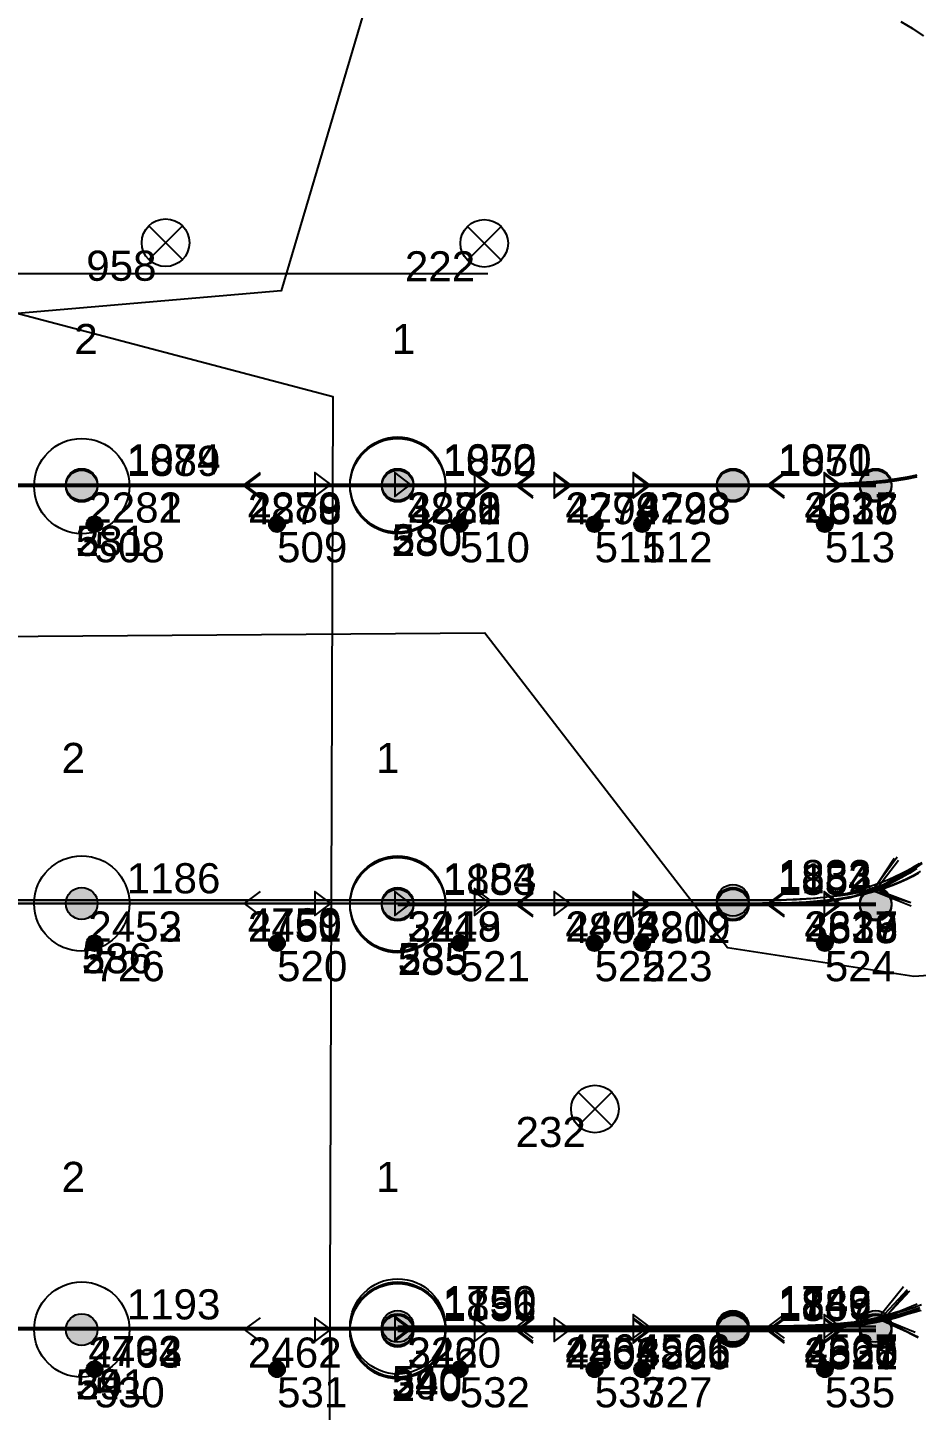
# Model space of a CAD drawing. Header units: millimetres. Extents: x 1508 to 209369, y 3688 to 146097.
# Drawn here: x 175276 to 180874, y 49094 to 57807 of the extents above; entities that cross this region are included whole.
import ezdxf

# ---------------------------------------------------------------- set-up
doc = ezdxf.new("R2010")
doc.units = ezdxf.units.MM
for name, color, linetype, true_color in [('Ndc8_Activity_DuiGao_Erceng', 1, 'Continuous', 0xff0000), ('Ndc8_Activity_DuiGao_ErcengID', 1, 'Continuous', 0xff0000), ('Ndc8_Activity_DuiGao_Sanceng', 1, 'Continuous', 0xff0000), ('Ndc8_Activity_DuiGao_SancengID', 1, 'Continuous', 0xff0000), ('Ndc8_Activity_DuiGao_Yiceng', 1, 'Continuous', 0xff0000), ('Ndc8_Activity_DuiGao_YicengID', 1, 'Continuous', 0xff0000), ('Ndc8_Cluster', 7, 'Continuous', 0x808000), ('Ndc8_IgnoreFalseLine', 1, 'Continuous', 0xff0000), ('Ndc8_Point', 7, 'Continuous', 0x000080), ('Ndc8_PointID', 7, 'Continuous', 0x000080), ('Ndc8_Reflector', 7, 'Continuous', 0x008000), ('Ndc8_ReflectorID', 7, 'Continuous', 0x008000), ('Ndc8_SD2_Bwd_AutoLoadEnabled', 7, 'Continuous', 0x0080c0), ('Ndc8_SD2_Bwd_LoadOperation', 5, 'Continuous', 0x0000ff), ('Ndc8_SD2_Bwd_LoadOperationID', 5, 'Continuous', 0x0000ff), ('Ndc8_SD2_Bwd_NoForkAutoAdjust', 5, 'Continuous', 0x0000ff), ('Ndc8_SD2_Bwd_NoForkAutoAdjustID', 5, 'Continuous', 0x0000ff), ('Ndc8_SD2_Fwd_CurveLeft', 7, 'Continuous', 0xff80c0), ('Ndc8_SD2_Fwd_NoForkAutoAdjust', 5, 'Continuous', 0x0000ff), ('Ndc8_SD2_Fwd_NoForkAutoAdjustID', 5, 'Continuous', 0x0000ff), ('Ndc8_SD2_JiangCha', 5, 'Continuous', 0x0000ff), ('Ndc8_SD2_Reverse', 5, 'Continuous', 0x0000ff), ('Ndc8_Spot', 1, 'Continuous', 0xff0000), ('Ndc8_SpotID', 1, 'Continuous', 0xff0000), ('Ndc8_Text', 7, 'Continuous', 0x000000)]:
    doc.layers.add(name, color=color, linetype=linetype, true_color=true_color)
doc.styles.add('Ndc8Style', font='arial.ttf', dxfattribs={"height": 0.2})

msp = doc.modelspace()

# ---------------------------------------------------------------- hatches: boundary and pattern name
at = {"layer": 'Ndc8_Point'}
h = msp.add_hatch(color=256, dxfattribs=at)
edge = h.paths.add_edge_path(flags=0)
edge.add_arc((175617, 54928), 100, 0, 360)
h = msp.add_hatch(color=256, dxfattribs=at)
edge = h.paths.add_edge_path(flags=0)
edge.add_arc((175617, 54918), 100, 0, 360)
h = msp.add_hatch(color=256, dxfattribs=at)
edge = h.paths.add_edge_path(flags=0)
edge.add_arc((177607, 54928), 100, 0, 360)
h = msp.add_hatch(color=256, dxfattribs=at)
edge = h.paths.add_edge_path(flags=0)
edge.add_arc((177607, 54918), 100, 0, 360)
h = msp.add_hatch(color=256, dxfattribs=at)
edge = h.paths.add_edge_path(flags=0)
edge.add_arc((179718, 54928), 100, 0, 360)
h = msp.add_hatch(color=256, dxfattribs=at)
edge = h.paths.add_edge_path(flags=0)
edge.add_arc((179718, 54918), 100, 0, 360)
h = msp.add_hatch(color=256, dxfattribs=at)
edge = h.paths.add_edge_path(flags=0)
edge.add_arc((180618, 54928), 100, 0, 360)
h = msp.add_hatch(color=256, dxfattribs=at)
edge = h.paths.add_edge_path(flags=0)
edge.add_arc((180618, 54918), 100, 0, 360)
h = msp.add_hatch(color=256, dxfattribs=at)
edge = h.paths.add_edge_path(flags=0)
edge.add_arc((175617, 52288), 100, 0, 360)
h = msp.add_hatch(color=256, dxfattribs=at)
edge = h.paths.add_edge_path(flags=0)
edge.add_arc((177607, 52288), 100, 0, 360)
h = msp.add_hatch(color=256, dxfattribs=at)
edge = h.paths.add_edge_path(flags=0)
edge.add_arc((177607, 52278), 100, 0, 360)
h = msp.add_hatch(color=256, dxfattribs=at)
edge = h.paths.add_edge_path(flags=0)
edge.add_arc((179718, 52308), 100, 0, 360)
h = msp.add_hatch(color=256, dxfattribs=at)
edge = h.paths.add_edge_path(flags=0)
edge.add_arc((179718, 52288), 100, 0, 360)
h = msp.add_hatch(color=256, dxfattribs=at)
edge = h.paths.add_edge_path(flags=0)
edge.add_arc((179718, 52278), 100, 0, 360)
h = msp.add_hatch(color=256, dxfattribs=at)
edge = h.paths.add_edge_path(flags=0)
edge.add_arc((180618, 52288), 100, 0, 360)
h = msp.add_hatch(color=256, dxfattribs=at)
edge = h.paths.add_edge_path(flags=0)
edge.add_arc((180618, 52278), 100, 0, 360)
h = msp.add_hatch(color=256, dxfattribs=at)
edge = h.paths.add_edge_path(flags=0)
edge.add_arc((175617, 49603), 100, 0, 360)
h = msp.add_hatch(color=256, dxfattribs=at)
edge = h.paths.add_edge_path(flags=0)
edge.add_arc((177607, 49623), 100, 0, 360)
h = msp.add_hatch(color=256, dxfattribs=at)
edge = h.paths.add_edge_path(flags=0)
edge.add_arc((177607, 49603), 100, 0, 360)
h = msp.add_hatch(color=256, dxfattribs=at)
edge = h.paths.add_edge_path(flags=0)
edge.add_arc((177607, 49593), 100, 0, 360)
h = msp.add_hatch(color=256, dxfattribs=at)
edge = h.paths.add_edge_path(flags=0)
edge.add_arc((179718, 49623), 100, 0, 360)
h = msp.add_hatch(color=256, dxfattribs=at)
edge = h.paths.add_edge_path(flags=0)
edge.add_arc((179718, 49613), 100, 0, 360)
h = msp.add_hatch(color=256, dxfattribs=at)
edge = h.paths.add_edge_path(flags=0)
edge.add_arc((179718, 49603), 100, 0, 360)
h = msp.add_hatch(color=256, dxfattribs=at)
edge = h.paths.add_edge_path(flags=0)
edge.add_arc((179718, 49593), 100, 0, 360)
h = msp.add_hatch(color=256, dxfattribs=at)
edge = h.paths.add_edge_path(flags=0)
edge.add_arc((180618, 49623), 100, 0, 360)
h = msp.add_hatch(color=256, dxfattribs=at)
edge = h.paths.add_edge_path(flags=0)
edge.add_arc((180618, 49603), 100, 0, 360)
h = msp.add_hatch(color=256, dxfattribs=at)
edge = h.paths.add_edge_path(flags=0)
edge.add_arc((180618, 49593), 100, 0, 360)
at = {"layer": 'Ndc8_Spot'}
h = msp.add_hatch(color=256, dxfattribs=at)
edge = h.paths.add_edge_path(flags=0)
edge.add_arc((175697, 54678), 50, 0, 360)
h = msp.add_hatch(color=256, dxfattribs=at)
edge = h.paths.add_edge_path(flags=0)
edge.add_arc((176847, 54678), 50, 0, 360)
h = msp.add_hatch(color=256, dxfattribs=at)
edge = h.paths.add_edge_path(flags=0)
edge.add_arc((177997, 54678), 50, 0, 360)
h = msp.add_hatch(color=256, dxfattribs=at)
edge = h.paths.add_edge_path(flags=0)
edge.add_arc((178847, 54678), 50, 0, 360)
h = msp.add_hatch(color=256, dxfattribs=at)
edge = h.paths.add_edge_path(flags=0)
edge.add_arc((179147, 54678), 50, 0, 360)
h = msp.add_hatch(color=256, dxfattribs=at)
edge = h.paths.add_edge_path(flags=0)
edge.add_arc((180297, 54678), 50, 0, 360)
h = msp.add_hatch(color=256, dxfattribs=at)
edge = h.paths.add_edge_path(flags=0)
edge.add_arc((175697, 52038), 50, 0, 360)
h = msp.add_hatch(color=256, dxfattribs=at)
edge = h.paths.add_edge_path(flags=0)
edge.add_arc((176847, 52038), 50, 0, 360)
h = msp.add_hatch(color=256, dxfattribs=at)
edge = h.paths.add_edge_path(flags=0)
edge.add_arc((177997, 52038), 50, 0, 360)
h = msp.add_hatch(color=256, dxfattribs=at)
edge = h.paths.add_edge_path(flags=0)
edge.add_arc((178847, 52038), 50, 0, 360)
h = msp.add_hatch(color=256, dxfattribs=at)
edge = h.paths.add_edge_path(flags=0)
edge.add_arc((179147, 52038), 50, 0, 360)
h = msp.add_hatch(color=256, dxfattribs=at)
edge = h.paths.add_edge_path(flags=0)
edge.add_arc((180297, 52038), 50, 0, 360)
h = msp.add_hatch(color=256, dxfattribs=at)
edge = h.paths.add_edge_path(flags=0)
edge.add_arc((175697, 49353), 50, 0, 360)
h = msp.add_hatch(color=256, dxfattribs=at)
edge = h.paths.add_edge_path(flags=0)
edge.add_arc((176847, 49353), 50, 0, 360)
h = msp.add_hatch(color=256, dxfattribs=at)
edge = h.paths.add_edge_path(flags=0)
edge.add_arc((177997, 49353), 50, 0, 360)
h = msp.add_hatch(color=256, dxfattribs=at)
edge = h.paths.add_edge_path(flags=0)
edge.add_arc((178847, 49353), 50, 0, 360)
h = msp.add_hatch(color=256, dxfattribs=at)
edge = h.paths.add_edge_path(flags=0)
edge.add_arc((179147, 49353), 50, 0, 360)
h = msp.add_hatch(color=256, dxfattribs=at)
edge = h.paths.add_edge_path(flags=0)
edge.add_arc((180297, 49353), 50, 0, 360)

# ---------------------------------------------------------------- linework, layer by layer
at = {"layer": 'Ndc8_Activity_DuiGao_Erceng'}
for centre in [(175617, 54918), (177607, 54928), (175617, 52288), (177607, 52288), (175617, 49603), (177607, 49603)]:
    msp.add_circle(centre, 300, dxfattribs=at)
at = {"layer": 'Ndc8_Activity_DuiGao_Sanceng'}
for centre in [(175617, 54918), (177607, 54928), (175617, 52288), (177607, 52288), (175617, 49603), (177607, 49623)]:
    msp.add_circle(centre, 300, dxfattribs=at)
at = {"layer": 'Ndc8_Activity_DuiGao_Yiceng'}
for centre in [(175617, 54918), (177607, 54918), (175617, 52288), (177607, 52278), (175617, 49603), (177607, 49593)]:
    msp.add_circle(centre, 300, dxfattribs=at)
at = {"layer": 'Ndc8_Cluster'}
for points in [[(177715, 58993), (176874, 56149), (168984, 55470), (169153, 53927), (178155, 53993), (179685, 52011), (180858, 51831), (182139, 51918), (182137, 54088), (182100, 58481)], [(167605, 58247), (167760, 57974), (177198, 55483), (177066, 15865), (183886, 15903), (183257, 58207), (177761, 58246)]]:
    msp.add_lwpolyline(points, close=True, dxfattribs=at)
at = {"layer": 'Ndc8_IgnoreFalseLine'}
msp.add_line((166615, 56258), (178174, 56258), dxfattribs=at)
at = {"layer": 'Ndc8_Point'}
for centre in [(175617, 54928), (175617, 54918), (177607, 54928), (177607, 54918), (179718, 54928), (179718, 54918), (180618, 54928), (180618, 54918), (175617, 52288), (177607, 52288), (177607, 52278), (179718, 52308), (179718, 52288), (179718, 52278), (180618, 52288), (180618, 52278), (175617, 49603), (177607, 49623), (177607, 49603), (177607, 49593), (179718, 49623), (179718, 49613), (179718, 49603), (179718, 49593), (180618, 49623), (180618, 49603), (180618, 49593)]:
    msp.add_circle(centre, 100, dxfattribs=at)
at = {"layer": 'Ndc8_Reflector'}
for p, q in [((176251, 56558), (176039, 56346)), ((176039, 56558), (176251, 56346)), ((178258, 56554), (178046, 56342)), ((178046, 56554), (178258, 56342)), ((178955, 51099), (178743, 50887)), ((178743, 51099), (178955, 50887))]:
    msp.add_line(p, q, dxfattribs=at)
for centre in [(176145, 56452), (178152, 56448), (178849, 50993)]:
    msp.add_circle(centre, 150, dxfattribs=at)
at = {"layer": 'Ndc8_SD2_Bwd_AutoLoadEnabled'}
for points in [[(180876, 54987), (180815, 54974), (180750, 54963), (180680, 54954), (180602, 54946), (180516, 54940), (180418, 54934), (180301, 54931), (180148, 54929), (179778, 54928), (179778, 54928), (179718, 54928)], [(180876, 54977), (180815, 54964), (180750, 54953), (180680, 54944), (180602, 54936), (180516, 54930), (180418, 54924), (180301, 54921), (180148, 54919), (179778, 54918), (179778, 54918), (179718, 54918)], [(180909, 52541), (180865, 52508), (180865, 52508), (180821, 52478), (180778, 52450), (180735, 52426), (180693, 52405), (180651, 52386), (180610, 52369), (180569, 52355), (180529, 52342), (180488, 52332), (180448, 52322), (180408, 52315), (180368, 52308), (180328, 52303), (180288, 52298), (180288, 52298), (180248, 52294), (180207, 52291), (180167, 52288), (180127, 52285), (180086, 52283), (180045, 52282), (180004, 52281), (179964, 52280), (179923, 52279), (179882, 52278), (179841, 52278), (179800, 52278), (179759, 52278), (179718, 52278)], [(180838, 52292), (180599, 52365), (180736, 52574)], [(180838, 52293), (180603, 52380), (180752, 52581)], [(180842, 52272), (180609, 52363), (180762, 52561)], [(180877, 52508), (180833, 52480), (180788, 52455), (180744, 52433), (180700, 52414), (180656, 52397), (180613, 52382), (180569, 52370), (180526, 52359), (180482, 52351), (180439, 52343), (180396, 52337), (180353, 52332), (180310, 52327), (180310, 52327), (180268, 52323), (180225, 52320), (180182, 52317), (180140, 52315), (180098, 52313), (180055, 52312), (180013, 52310), (179971, 52310), (179929, 52309), (179886, 52308), (179844, 52308), (179802, 52308), (179760, 52308), (179718, 52308)], [(180888, 52480), (180851, 52459), (180814, 52440), (180775, 52422), (180736, 52405), (180696, 52390), (180656, 52377), (180615, 52364), (180574, 52353), (180532, 52343), (180489, 52335), (180446, 52327), (180403, 52320), (180359, 52314), (180359, 52314), (180315, 52309), (180270, 52304), (180225, 52301), (180180, 52297), (180135, 52295), (180089, 52293), (180043, 52291), (179997, 52290), (179951, 52289), (179904, 52289), (179858, 52288), (179811, 52288), (179765, 52288), (179718, 52288)], [(180867, 49584), (180636, 49679), (180792, 49874)], [(180871, 49561), (180647, 49673), (180817, 49856)], [(180886, 49555), (180658, 49659), (180821, 49848)], [(180886, 49552), (180663, 49664), (180833, 49847)], [(180878, 49764), (180843, 49748), (180807, 49734), (180771, 49720), (180735, 49708), (180699, 49696), (180662, 49686), (180626, 49676), (180626, 49676), (180590, 49668), (180554, 49660), (180518, 49652), (180482, 49646), (180447, 49640), (180412, 49635), (180377, 49630), (180342, 49626), (180308, 49623), (180274, 49620), (180241, 49617), (180208, 49614), (180175, 49612), (180142, 49611), (180142, 49611), (180110, 49609), (180079, 49608), (180047, 49607), (180016, 49606), (179986, 49605), (179955, 49604), (179925, 49604), (179895, 49604), (179865, 49603), (179836, 49603), (179806, 49603), (179777, 49603), (179747, 49603), (179718, 49603)], [(180895, 49740), (180865, 49729), (180834, 49718), (180802, 49709), (180768, 49699), (180733, 49691), (180697, 49683), (180660, 49676), (180622, 49669), (180583, 49662), (180543, 49657), (180502, 49652), (180460, 49647), (180417, 49643), (180374, 49639), (180374, 49639), (180329, 49636), (180285, 49633), (180239, 49631), (180194, 49629), (180148, 49627), (180101, 49626), (180054, 49625), (180006, 49624), (179959, 49624), (179911, 49623), (179863, 49623), (179815, 49623), (179766, 49623), (179718, 49623)], [(180896, 49728), (180856, 49713), (180814, 49700), (180771, 49687), (180727, 49675), (180681, 49664), (180635, 49654), (180588, 49645), (180540, 49636), (180491, 49629), (180442, 49622), (180442, 49622), (180392, 49616), (180342, 49611), (180292, 49607), (180241, 49604), (180190, 49601), (180138, 49598), (180086, 49597), (180034, 49595), (179982, 49594), (179929, 49594), (179876, 49593), (179824, 49593), (179771, 49593), (179718, 49593)], [(180903, 49724), (180851, 49708), (180797, 49693), (180742, 49679), (180685, 49668), (180626, 49657), (180626, 49657), (180567, 49649), (180506, 49641), (180444, 49635), (180381, 49629), (180318, 49625), (180253, 49621), (180188, 49619), (180122, 49617), (180055, 49615), (179988, 49614), (179921, 49613), (179854, 49613), (179786, 49613), (179718, 49613)]]:
    msp.add_lwpolyline(points, dxfattribs=at)
at = {"layer": 'Ndc8_SD2_Bwd_LoadOperation'}
for points in [[(176742, 54853), (176642, 54928), (176742, 55003)], [(176742, 54843), (176642, 54918), (176742, 54993)], [(178460, 54853), (178360, 54928), (178460, 55003)], [(178460, 54843), (178360, 54918), (178460, 54993)], [(179718, 54928), (169587, 54928)], [(179718, 54928), (171597, 54928)], [(179718, 54928), (173607, 54928)], [(179718, 54918), (173607, 54918)], [(179718, 54928), (175617, 54928)], [(179718, 54918), (175617, 54918)], [(180618, 54928), (177607, 54928)], [(180618, 54918), (177607, 54918)], [(179718, 52288), (169587, 52288)], [(179718, 52288), (171597, 52288)], [(179718, 52308), (173607, 52308)], [(179718, 52288), (173607, 52288)], [(179718, 52288), (175617, 52288)], [(176742, 52213), (176642, 52288), (176742, 52363)], [(180618, 52288), (177607, 52288)], [(180618, 52278), (177607, 52278)], [(178460, 52213), (178360, 52288), (178460, 52363)], [(178460, 52203), (178360, 52278), (178460, 52353)], [(176742, 49528), (176642, 49603), (176742, 49678)], [(178460, 49548), (178360, 49623), (178460, 49698)], [(178460, 49528), (178360, 49603), (178460, 49678)], [(178460, 49518), (178360, 49593), (178460, 49668)], [(179718, 49603), (169587, 49603)], [(179718, 49613), (171597, 49613)], [(179718, 49603), (171597, 49603)], [(179718, 49603), (173607, 49603)], [(179718, 49603), (175617, 49603)], [(180618, 49623), (177607, 49623)], [(180618, 49603), (177607, 49603)], [(180618, 49593), (177607, 49593)]]:
    msp.add_lwpolyline(points, dxfattribs=at)
at = {"layer": 'Ndc8_SD2_Bwd_NoForkAutoAdjust'}
for points in [[(180043, 54853), (179943, 54928), (180043, 55003)], [(180043, 54843), (179943, 54918), (180043, 54993)], [(180618, 54928), (179718, 54928)], [(180618, 54918), (179718, 54918)], [(180618, 52288), (179718, 52288)], [(180618, 52278), (179718, 52278)], [(180043, 52213), (179943, 52288), (180043, 52363)], [(180043, 52203), (179943, 52278), (180043, 52353)], [(180043, 49548), (179943, 49623), (180043, 49698)], [(180043, 49528), (179943, 49603), (180043, 49678)], [(180043, 49518), (179943, 49593), (180043, 49668)], [(180618, 49623), (179718, 49623)], [(180618, 49603), (179718, 49603)], [(180618, 49593), (179718, 49593)]]:
    msp.add_lwpolyline(points, dxfattribs=at)
at = {"layer": 'Ndc8_SD2_Fwd_CurveLeft'}
msp.add_lwpolyline([(180918, 57756), (180849, 57802), (180777, 57844)], dxfattribs=at)
at = {"layer": 'Ndc8_SD2_Fwd_NoForkAutoAdjust'}
for points in [[(177185, 54928), (177085, 55003), (177085, 54853), (177185, 54928)], [(177688, 54928), (177588, 55003), (177588, 54853), (177688, 54928)], [(178190, 54928), (178090, 55003), (178090, 54853), (178190, 54928)], [(178190, 54918), (178090, 54993), (178090, 54843), (178190, 54918)], [(178693, 54928), (178593, 55003), (178593, 54853), (178693, 54928)], [(178693, 54918), (178593, 54993), (178593, 54843), (178693, 54918)], [(179190, 54928), (179090, 55003), (179090, 54853), (179190, 54928)], [(179190, 54918), (179090, 54993), (179090, 54843), (179190, 54918)], [(180393, 54928), (180293, 55003), (180293, 54853), (180393, 54928)], [(180393, 54918), (180293, 54993), (180293, 54843), (180393, 54918)], [(169587, 54928), (179718, 54928)], [(171597, 54928), (179718, 54928)], [(173607, 54928), (179718, 54928)], [(173607, 54918), (179718, 54918)], [(175617, 54928), (179718, 54928)], [(175617, 54918), (179718, 54918)], [(177607, 54928), (179718, 54928)], [(177607, 54918), (179718, 54918)], [(179718, 54928), (180618, 54928)], [(179718, 54918), (180618, 54918)], [(178190, 52308), (178090, 52383), (178090, 52233), (178190, 52308)], [(169587, 52288), (179718, 52288)], [(171597, 52288), (179718, 52288)], [(173607, 52308), (179718, 52308)], [(173607, 52288), (179718, 52288)], [(175617, 52288), (179718, 52288)], [(177185, 52288), (177085, 52363), (177085, 52213), (177185, 52288)], [(177688, 52288), (177588, 52363), (177588, 52213), (177688, 52288)], [(177607, 52288), (179718, 52288)], [(177607, 52278), (179718, 52278)], [(178190, 52288), (178090, 52363), (178090, 52213), (178190, 52288)], [(178693, 52288), (178593, 52363), (178593, 52213), (178693, 52288)], [(179190, 52288), (179090, 52363), (179090, 52213), (179190, 52288)], [(179190, 52278), (179090, 52353), (179090, 52203), (179190, 52278)], [(179718, 52288), (180618, 52288)], [(179718, 52278), (180618, 52278)], [(180393, 52288), (180293, 52363), (180293, 52213), (180393, 52288)], [(180393, 52278), (180293, 52353), (180293, 52203), (180393, 52278)], [(177185, 49603), (177085, 49678), (177085, 49528), (177185, 49603)], [(177688, 49613), (177588, 49688), (177588, 49538), (177688, 49613)], [(177688, 49603), (177588, 49678), (177588, 49528), (177688, 49603)], [(178190, 49603), (178090, 49678), (178090, 49528), (178190, 49603)], [(178693, 49603), (178593, 49678), (178593, 49528), (178693, 49603)], [(179190, 49623), (179090, 49698), (179090, 49548), (179190, 49623)], [(179190, 49603), (179090, 49678), (179090, 49528), (179190, 49603)], [(179190, 49593), (179090, 49668), (179090, 49518), (179190, 49593)], [(180393, 49623), (180293, 49698), (180293, 49548), (180393, 49623)], [(180393, 49603), (180293, 49678), (180293, 49528), (180393, 49603)], [(180393, 49593), (180293, 49668), (180293, 49518), (180393, 49593)], [(169587, 49603), (179718, 49603)], [(171597, 49613), (179718, 49613)], [(171597, 49603), (179718, 49603)], [(173607, 49603), (179718, 49603)], [(175617, 49603), (179718, 49603)], [(177607, 49623), (179718, 49623)], [(177607, 49603), (179718, 49603)], [(177607, 49593), (179718, 49593)], [(179718, 49623), (180618, 49623)], [(179718, 49603), (180618, 49603)], [(179718, 49593), (180618, 49593)]]:
    msp.add_lwpolyline(points, dxfattribs=at)
at = {"layer": 'Ndc8_SD2_JiangCha'}
for points in [[(179718, 54928), (179778, 54928), (180148, 54929), (180301, 54931), (180418, 54934), (180516, 54940), (180602, 54946), (180680, 54954), (180750, 54963), (180815, 54974), (180876, 54987)], [(179718, 54918), (179778, 54918), (180148, 54919), (180301, 54921), (180418, 54924), (180516, 54930), (180602, 54936), (180680, 54944), (180750, 54953), (180815, 54964), (180876, 54977)], [(179718, 52278), (179759, 52278), (179801, 52278), (179842, 52278), (179883, 52278), (179923, 52279), (179963, 52279), (180003, 52280), (180042, 52281), (180080, 52282), (180118, 52284), (180155, 52286), (180191, 52288), (180226, 52291), (180260, 52294), (180260, 52294), (180293, 52297), (180325, 52302), (180356, 52307), (180386, 52312), (180417, 52319), (180447, 52326), (180477, 52335), (180508, 52344), (180539, 52355), (180571, 52367), (180603, 52380), (180637, 52395), (180672, 52412), (180709, 52430), (180709, 52430), (180747, 52449), (180786, 52471), (180827, 52494), (180869, 52519), (180911, 52546)], [(179718, 52308), (179753, 52308), (179787, 52308), (179822, 52308), (179856, 52308), (179890, 52308), (179924, 52309), (179957, 52309), (179991, 52310), (180023, 52310), (180056, 52311), (180088, 52313), (180119, 52314), (180150, 52315), (180180, 52317), (180180, 52317), (180210, 52319), (180239, 52322), (180268, 52325), (180296, 52328), (180324, 52332), (180353, 52337), (180381, 52342), (180410, 52348), (180439, 52354), (180469, 52362), (180499, 52370), (180530, 52379), (180563, 52389), (180596, 52401), (180596, 52401), (180630, 52413), (180666, 52427), (180702, 52442), (180739, 52458), (180777, 52476), (180815, 52495), (180854, 52516), (180893, 52539)], [(179718, 52288), (179777, 52288), (179837, 52288), (179896, 52289), (179955, 52289), (180014, 52291), (180072, 52292), (180130, 52295), (180187, 52298), (180244, 52303), (180300, 52308), (180355, 52315), (180410, 52323), (180463, 52332), (180516, 52343), (180516, 52343), (180568, 52356), (180618, 52370), (180668, 52386), (180716, 52404), (180764, 52423), (180810, 52444), (180855, 52467), (180899, 52492)], [(179718, 49613), (179768, 49613), (179818, 49613), (179868, 49613), (179918, 49614), (179968, 49614), (180019, 49615), (180069, 49617), (180119, 49619), (180169, 49621), (180220, 49624), (180270, 49628), (180321, 49632), (180371, 49637), (180422, 49643), (180422, 49643), (180473, 49650), (180523, 49658), (180574, 49667), (180624, 49677), (180673, 49688), (180722, 49700), (180770, 49714), (180817, 49729), (180862, 49745), (180906, 49762)], [(179718, 49603), (179761, 49603), (179804, 49603), (179848, 49603), (179891, 49603), (179934, 49604), (179977, 49604), (180019, 49605), (180062, 49606), (180105, 49607), (180147, 49609), (180189, 49611), (180231, 49613), (180273, 49616), (180315, 49620), (180315, 49620), (180356, 49623), (180397, 49628), (180438, 49633), (180478, 49638), (180518, 49644), (180557, 49651), (180596, 49658), (180634, 49665), (180672, 49673), (180709, 49682), (180745, 49691), (180781, 49701), (180815, 49712), (180849, 49723), (180849, 49723), (180882, 49735)], [(179718, 49623), (179771, 49623), (179823, 49623), (179876, 49623), (179928, 49624), (179981, 49624), (180033, 49625), (180085, 49626), (180138, 49628), (180190, 49630), (180242, 49632), (180294, 49635), (180345, 49639), (180397, 49643), (180449, 49648), (180449, 49648), (180500, 49654), (180551, 49661), (180601, 49668), (180651, 49676), (180700, 49685), (180748, 49695), (180795, 49706), (180841, 49718), (180885, 49731)], [(179718, 49593), (179773, 49593), (179827, 49593), (179882, 49593), (179936, 49594), (179990, 49594), (180044, 49595), (180098, 49597), (180151, 49599), (180205, 49601), (180257, 49604), (180310, 49608), (180362, 49612), (180414, 49618), (180465, 49624), (180465, 49624), (180515, 49631), (180565, 49639), (180614, 49648), (180663, 49658), (180710, 49669), (180757, 49682), (180802, 49695), (180847, 49710), (180890, 49727)]]:
    msp.add_lwpolyline(points, dxfattribs=at)
at = {"layer": 'Ndc8_SD2_Reverse'}
msp.add_lwpolyline([(180777, 57844), (180849, 57802), (180918, 57756)], dxfattribs=at)
at = {"layer": 'Ndc8_Spot'}
for centre in [(175697, 54678), (176847, 54678), (177997, 54678), (178847, 54678), (179147, 54678), (180297, 54678), (175697, 52038), (176847, 52038), (177997, 52038), (178847, 52038), (179147, 52038), (180297, 52038), (175697, 49353), (176847, 49353), (177997, 49353), (178847, 49353), (179147, 49353), (180297, 49353)]:
    msp.add_circle(centre, 50, dxfattribs=at)

# ---------------------------------------------------------------- texts
at = {"layer": 'Ndc8_Activity_DuiGao_ErcengID', "style": 'Ndc8Style'}
for s, p in [('381', (175579, 54478)), ('380', (177569, 54488)), ('386', (175617, 51848)), ('385', (177607, 51848)), ('391', (175579, 49163)), ('390', (177569, 49163))]:
    msp.add_text(s, height=190, dxfattribs=at).set_placement(p)
at = {"layer": 'Ndc8_Activity_DuiGao_SancengID', "style": 'Ndc8Style'}
for s, p in [('531', (175579, 54478)), ('530', (177569, 54488)), ('536', (175617, 51848)), ('535', (177607, 51848)), ('541', (175579, 49163)), ('540', (177569, 49183))]:
    msp.add_text(s, height=190, dxfattribs=at).set_placement(p)
at = {"layer": 'Ndc8_Activity_DuiGao_YicengID', "style": 'Ndc8Style'}
for s, p in [('231', (175579, 54478)), ('230', (177569, 54478)), ('236', (175617, 51848)), ('235', (177607, 51838)), ('241', (175579, 49163)), ('240', (177569, 49153))]:
    msp.add_text(s, height=190, dxfattribs=at).set_placement(p)
at = {"layer": 'Ndc8_PointID', "style": 'Ndc8Style'}
for s, p in [('1074', (175900, 54992)), ('1889', (175900, 54982)), ('1072', (177890, 54992)), ('1850', (177890, 54982)), ('1070', (180001, 54992)), ('1851', (180001, 54982)), ('1186', (175900, 52352)), ('1184', (177890, 52352)), ('1833', (180001, 52372)), ('1182', (180001, 52352)), ('1853', (177890, 52342)), ('1854', (180001, 52342)), ('1193', (175900, 49667)), ('1750', (177890, 49687)), ('1191', (177890, 49667)), ('1856', (177890, 49657)), ('1749', (180001, 49687)), ('1846', (180001, 49677)), ('1189', (180001, 49667)), ('1857', (180001, 49657))]:
    msp.add_text(s, height=190, dxfattribs=at).set_placement(p)
at = {"layer": 'Ndc8_ReflectorID', "style": 'Ndc8Style'}
for s, p in [('958', (175645, 56212)), ('222', (177652, 56208)), ('232', (178349, 50753))]:
    msp.add_text(s, height=190, dxfattribs=at).set_placement(p)
at = {"layer": 'Ndc8_SD2_Bwd_LoadOperationID', "style": 'Ndc8Style'}
for s, p in [('2281', (175658, 54688)), ('4878', (176663, 54678)), ('2280', (176663, 54688)), ('4880', (177668, 54678)), ('3222', (177668, 54688)), ('4798', (179113, 54678)), ('3223', (179113, 54688)), ('2452', (175658, 52048)), ('4759', (176663, 52068)), ('2451', (176663, 52048)), ('3218', (177668, 52048)), ('4802', (179113, 52038)), ('3219', (179113, 52048)), ('4792', (175658, 49373)), ('2463', (175658, 49363)), ('2462', (176663, 49363)), ('3220', (177668, 49363)), ('4566', (179113, 49383)), ('4806', (179113, 49353)), ('3221', (179113, 49363))]:
    msp.add_text(s, height=190, dxfattribs=at).set_placement(p)
at = {"layer": 'Ndc8_SD2_Bwd_NoForkAutoAdjustID', "style": 'Ndc8Style'}
for s, p in [('4816', (180168, 54678)), ('3335', (180168, 54688)), ('4819', (180168, 52038)), ('3336', (180168, 52048)), ('4567', (180168, 49383)), ('4821', (180168, 49353)), ('3337', (180168, 49363))]:
    msp.add_text(s, height=190, dxfattribs=at).set_placement(p)
at = {"layer": 'Ndc8_SD2_Fwd_NoForkAutoAdjustID', "style": 'Ndc8Style'}
for s, p in [('2282', (175658, 54688)), ('4879', (176663, 54678)), ('2279', (176663, 54688)), ('4881', (177668, 54678)), ('2278', (177668, 54688)), ('4799', (178663, 54678)), ('2274', (178663, 54688)), ('4817', (180168, 54678)), ('2626', (180168, 54688)), ('2453', (175658, 52048)), ('4760', (176663, 52068)), ('2450', (176663, 52048)), ('2449', (177668, 52048)), ('4803', (178663, 52038)), ('2445', (178663, 52048)), ('4818', (180168, 52038)), ('2627', (180168, 52048)), ('4793', (175658, 49373)), ('2464', (175658, 49363)), ('2461', (176663, 49363)), ('2460', (177668, 49363)), ('4564', (178663, 49383)), ('4807', (178663, 49353)), ('2456', (178663, 49363)), ('4565', (180168, 49383)), ('4820', (180168, 49353)), ('2628', (180168, 49363))]:
    msp.add_text(s, height=190, dxfattribs=at).set_placement(p)
at = {"layer": 'Ndc8_SpotID', "style": 'Ndc8Style'}
for s, p in [('508', (175697, 54438)), ('509', (176847, 54438)), ('510', (177997, 54438)), ('512', (179147, 54438)), ('513', (180297, 54438)), ('511', (178847, 54438)), ('726', (175697, 51798)), ('520', (176847, 51798)), ('521', (177997, 51798)), ('522', (178847, 51798)), ('523', (179147, 51798)), ('524', (180297, 51798)), ('530', (175697, 49113)), ('531', (176847, 49113)), ('532', (177997, 49113)), ('533', (178847, 49113)), ('727', (179147, 49113)), ('535', (180297, 49113))]:
    msp.add_text(s, height=190, dxfattribs=at).set_placement(p)
at = {"layer": 'Ndc8_Text', "char_height": 190, "attachment_point": 1, "style": 'Ndc8Style'}
for s, insert, width in [('2', (175570, 55940), 322), ('1', (177570, 55940), 323), ('2', (175490, 53300), 322), ('1', (177470, 53300), 323), ('2', (175490, 50660), 322), ('1', (177470, 50660), 323)]:
    msp.add_mtext(s, dxfattribs=dict(at, insert=insert, width=width))

doc.saveas('drawing.dxf')
